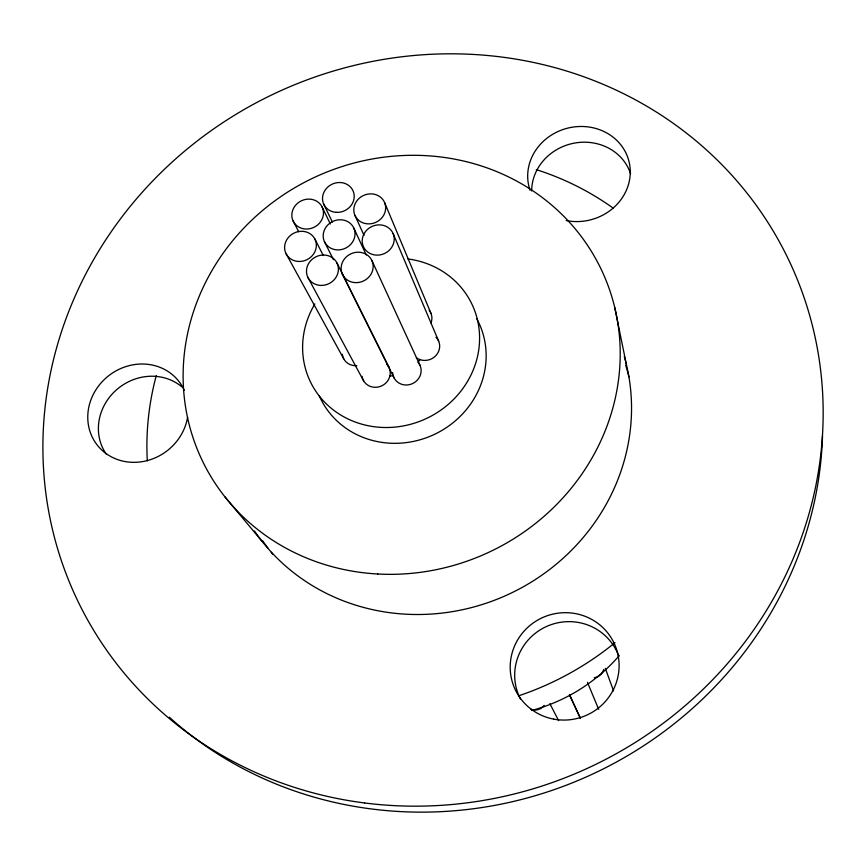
<?xml version="1.0" encoding="UTF-8"?>
<svg xmlns="http://www.w3.org/2000/svg" width="866" height="866" viewBox="0 0 866 866"><rect width="100%" height="100%" fill="white"/><g stroke="black" fill="none" stroke-linecap="round" stroke-linejoin="round"><path stroke-width="1.3" d="M225.019 496.954L262.181 541.466M286.191 253.922L343.737 358.816M307.874 277.391L363.623 380.867M293.141 221.046L298.738 231.752M549.888 703.69L558.602 720.62M314.759 238.789L323.299 255.557M324.393 241.56L333.475 259.692M336.982 263.004A16.238 14.928 -27.1 0 1 320.896 285.423A16.238 14.928 -27.1 0 1 309.443 262.257A16.238 14.928 -27.1 0 1 336.982 263.004L388.953 367.271M342.362 274.186L394.236 378.193M322.141 207.05A16.108 14.679 -26.5 0 1 305.936 229.035A16.108 14.679 -26.5 0 1 294.884 206.14A16.108 14.679 -26.5 0 1 322.141 207.05L330.336 223.948M323.603 203.878L332.36 222.032M353.793 228.039A16.183 14.819 -25.7 0 1 337.112 249.884A16.183 14.819 -25.7 0 1 326.417 226.556A16.183 14.819 -25.7 0 1 353.793 228.039L366.264 255.015M569.417 694.478L580.523 718.499M569.601 695.084L580.188 717.979M371.915 260.59A16.27 14.982 -25.6 0 1 355.19 282.619A16.27 14.982 -25.6 0 1 344.365 259.042A16.27 14.982 -25.6 0 1 371.915 260.59L419.978 365.311M355.103 215.731L364.034 235.357M393.132 233.604A16.227 14.906 -24.2 0 1 375.812 255.08A16.227 14.906 -24.2 0 1 365.712 231.309A16.227 14.906 -24.2 0 1 393.132 233.604L438.683 341.193M384.753 202.925A16.151 14.776 -24.1 0 1 366.838 223.785A16.151 14.776 -24.1 0 1 357.615 199.905A16.151 14.776 -24.1 0 1 384.753 202.925L431.073 313.579M587.473 682.332L598.698 709.406M605.302 668.39L613.583 690.895M614.708 307.387L626.335 364.305M614.99 642.68A290.954 274.782 -25.7 0 1 518.756 695.788M147.296 460.842A290.954 274.782 -25.7 0 1 156.259 375.627M536.281 169.617A290.954 274.782 -25.7 0 1 613.063 208.046M407.843 258.934A89.609 83.493 -25.7 0 1 475.521 363.72A89.609 83.493 -25.7 0 1 355.125 421.991A89.609 83.493 -25.7 0 1 314.856 303.944M476.668 318.569A87.737 81.967 -25.7 0 1 435.76 433.736A87.737 81.967 -25.7 0 1 319.348 396.011M619.179 655.714A170.007 163.566 -25.7 0 1 531.67 710.456M822.516 435.89A388.163 366.794 -25.7 0 1 581.844 778.88A388.163 366.794 -25.7 0 1 169.314 717.189M530.057 190.304A51.57 47.262 -15 0 1 572.848 127.107A51.57 47.262 -15 0 1 630.167 175.084A51.57 47.262 -15 0 1 566.202 220.559M531.659 190.985A50.802 46.645 -14.9 0 1 574.872 143.02A50.802 46.645 -14.9 0 1 630.567 173.665M520.39 698.916A53.757 52.739 -22.5 0 1 547.204 626.183A53.757 52.739 -22.5 0 1 618.779 656.092M187.597 417.26A51.787 47.565 -37.5 0 1 113.955 458.125A51.787 47.565 -37.5 0 1 104.234 379.6A51.787 47.565 -37.5 0 1 184.252 390.252M106.215 454.065A50.997 46.937 -37.6 0 1 116.293 389.992A50.997 46.937 -37.6 0 1 181.871 386.864M624.278 356.521A206.779 194.85 -25.7 0 1 509.912 593.675A206.779 194.85 -25.7 0 1 254.463 530.966M625.739 365.398A203.597 192.198 -25.7 0 1 628.911 376.872M272.898 554.392A203.597 192.198 -25.7 0 1 271.22 552.335M268.027 548.243A203.597 192.198 -25.7 0 1 262.777 540.947M420.053 359.487A35.842 33.395 -25.7 0 1 418.559 361.523M392.276 375.79A35.842 33.395 -25.7 0 1 389.743 375.952M417.867 362.096A14.408 13.488 -25.6 0 1 412.032 383.822A14.408 13.488 -25.6 0 1 392.677 372.672M436.02 337.231A14.376 13.434 -24.1 0 1 435.717 355.764A14.376 13.434 -24.1 0 1 416.34 357.701M429.179 310.288A14.321 13.326 -23.9 0 1 430.965 323.007M356.824 365.625A14.332 13.336 -27.6 0 1 342.351 354.281M386.756 364.131A14.386 13.445 -27.2 0 1 382.003 385.727A14.386 13.445 -27.2 0 1 362.031 376.364M544.129 705.368A11.02 10.825 -30.9 0 1 530.847 709.243M603.71 669.494A11.02 10.814 -17.4 0 1 594.249 677.732M377.814 574.006A221.187 206.714 -25.7 0 0 601.729 270.473A221.187 206.714 -25.7 0 0 225.463 249.982A221.187 206.714 -25.7 0 0 377.814 574.006M364.586 802.966A394.246 371.871 -25.7 0 0 799.881 285.964A394.246 371.871 -25.7 0 0 134.631 201.042A394.246 371.871 -25.7 0 0 364.586 802.966M553.58 719.105A54.623 53.54 -22.7 0 0 616.365 648.807A54.623 53.54 -22.7 0 0 523.995 631.217A54.623 53.54 -22.7 0 0 553.58 719.105M336.062 212.343A16.097 14.668 -25.1 0 0 353.101 190.964A16.097 14.668 -25.1 0 0 325.93 189.037A16.097 14.668 -25.1 0 0 336.062 212.343M298.261 261.445A16.162 14.787 -27.4 0 0 315.213 239.741A16.162 14.787 -27.4 0 0 287.977 237.966A16.162 14.787 -27.4 0 0 298.261 261.445"/></g></svg>
